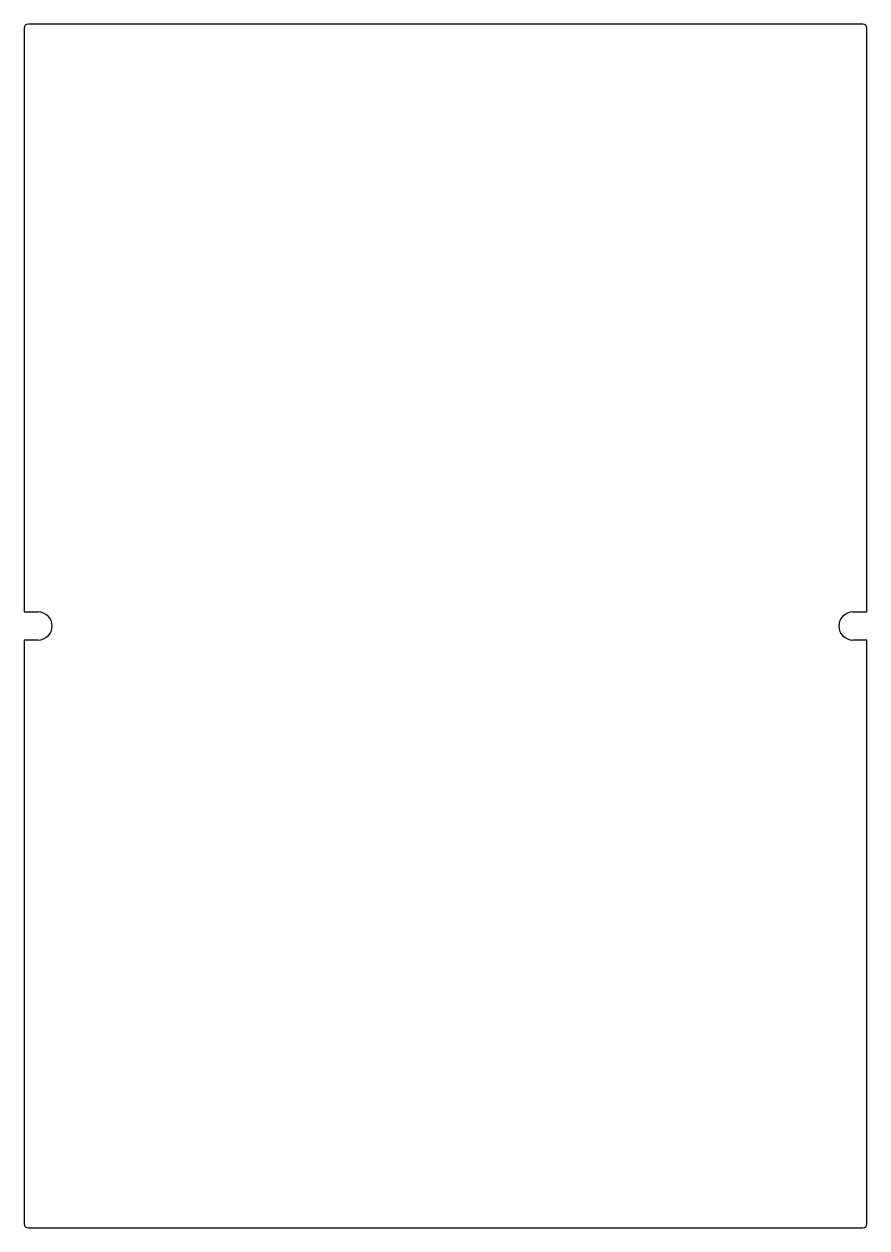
# Model space of a CAD drawing. Header units: millimetres. Extents: x 0 to 210, y 0 to 300.
import ezdxf

# ---------------------------------------------------------------- set-up
doc = ezdxf.new("R2010")
doc.units = ezdxf.units.MM

msp = doc.modelspace()

# ---------------------------------------------------------------- linework, layer by layer
at = {"color": 7, "linetype": 'Continuous', "lineweight": 25}
for p, q in [((0, 299), (0, 153.5)), ((209, 300), (1, 300)), ((210, 153.5), (210, 299)), ((0, 153.5), (3.5, 153.5)), ((206.5, 153.5), (210, 153.5)), ((3.5, 146.5), (0, 146.5)), ((0, 146.5), (0, 1)), ((210, 146.5), (206.5, 146.5)), ((210, 1), (210, 146.5)), ((1, 0), (209, 0))]:
    msp.add_line(p, q, dxfattribs=at)
for centre, radius, start, end in [((1, 299), 1, 90, 180), ((209, 299), 1, 0, 90), ((3.5, 150), 3.5, 270, 90), ((206.5, 150), 3.5, 90, 270), ((1, 1), 1, 180, 270), ((209, 1), 1, 270, 0)]:
    msp.add_arc(centre, radius, start, end, dxfattribs=at)

doc.saveas('drawing.dxf')
